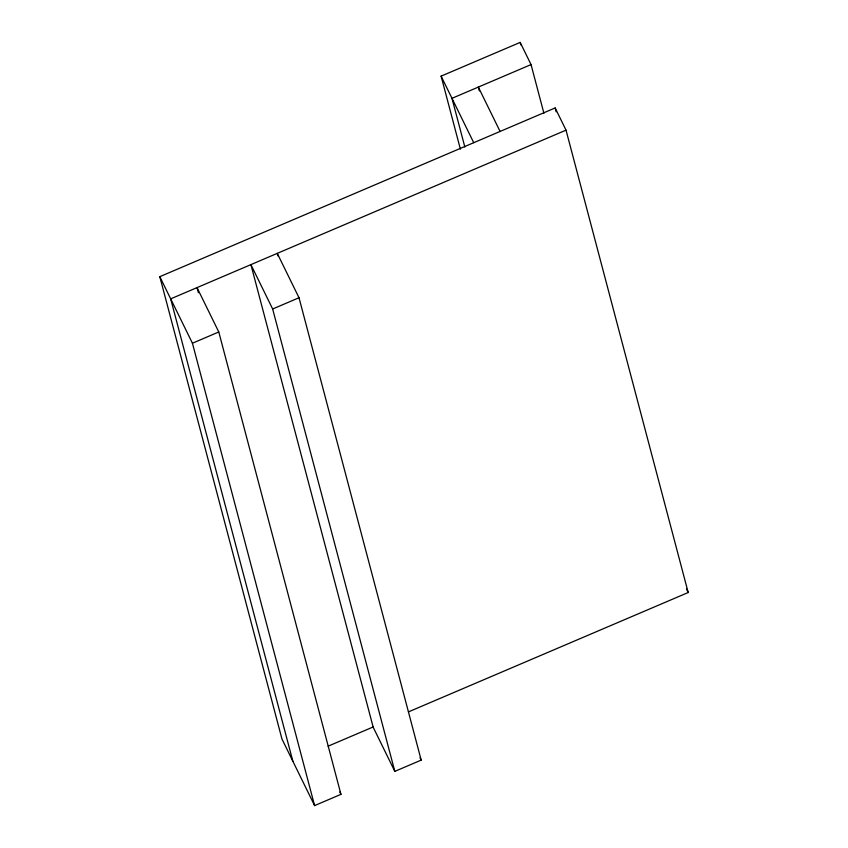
<?xml version="1.0" encoding="UTF-8"?>
<svg xmlns="http://www.w3.org/2000/svg" width="848" height="848" viewBox="0 0 848 848"><rect width="100%" height="100%" fill="white"/><g stroke="black" fill="none" stroke-linecap="round" stroke-linejoin="round"><path stroke-width="1.27" d="M460.39 149.153L441.108 76.14L520.174 42.4L531.049 64.586L543.907 113.261M531.049 64.586L451.984 98.326L464.842 147.001M198.39 292.73L197.033 287.61L218.784 331.981L340.949 794.353L314.597 805.6L281.971 739.043L159.806 276.671L555.154 107.95L566.029 130.147L688.194 592.519L408.407 711.907M566.029 130.147L170.681 298.856L292.846 761.228M314.597 805.6L192.432 343.228L218.784 331.981M299.015 297.743L421.18 760.115L394.818 771.362L272.653 308.99L299.015 297.743L277.264 253.372L277.943 255.926M328.123 746.176L373.131 726.969L250.902 264.618L272.653 308.99M500.087 131.451L478.336 87.079L479.353 90.927M441.108 76.14L473.735 142.708M686.477 589.01L688.194 592.519M420.036 757.783L421.18 760.115M159.806 276.671L192.432 343.228M373.067 726.99L394.818 771.362M339.804 792.021L340.949 794.353M555.154 107.95L556.171 111.798M520.174 42.4L520.852 44.965"/></g></svg>
